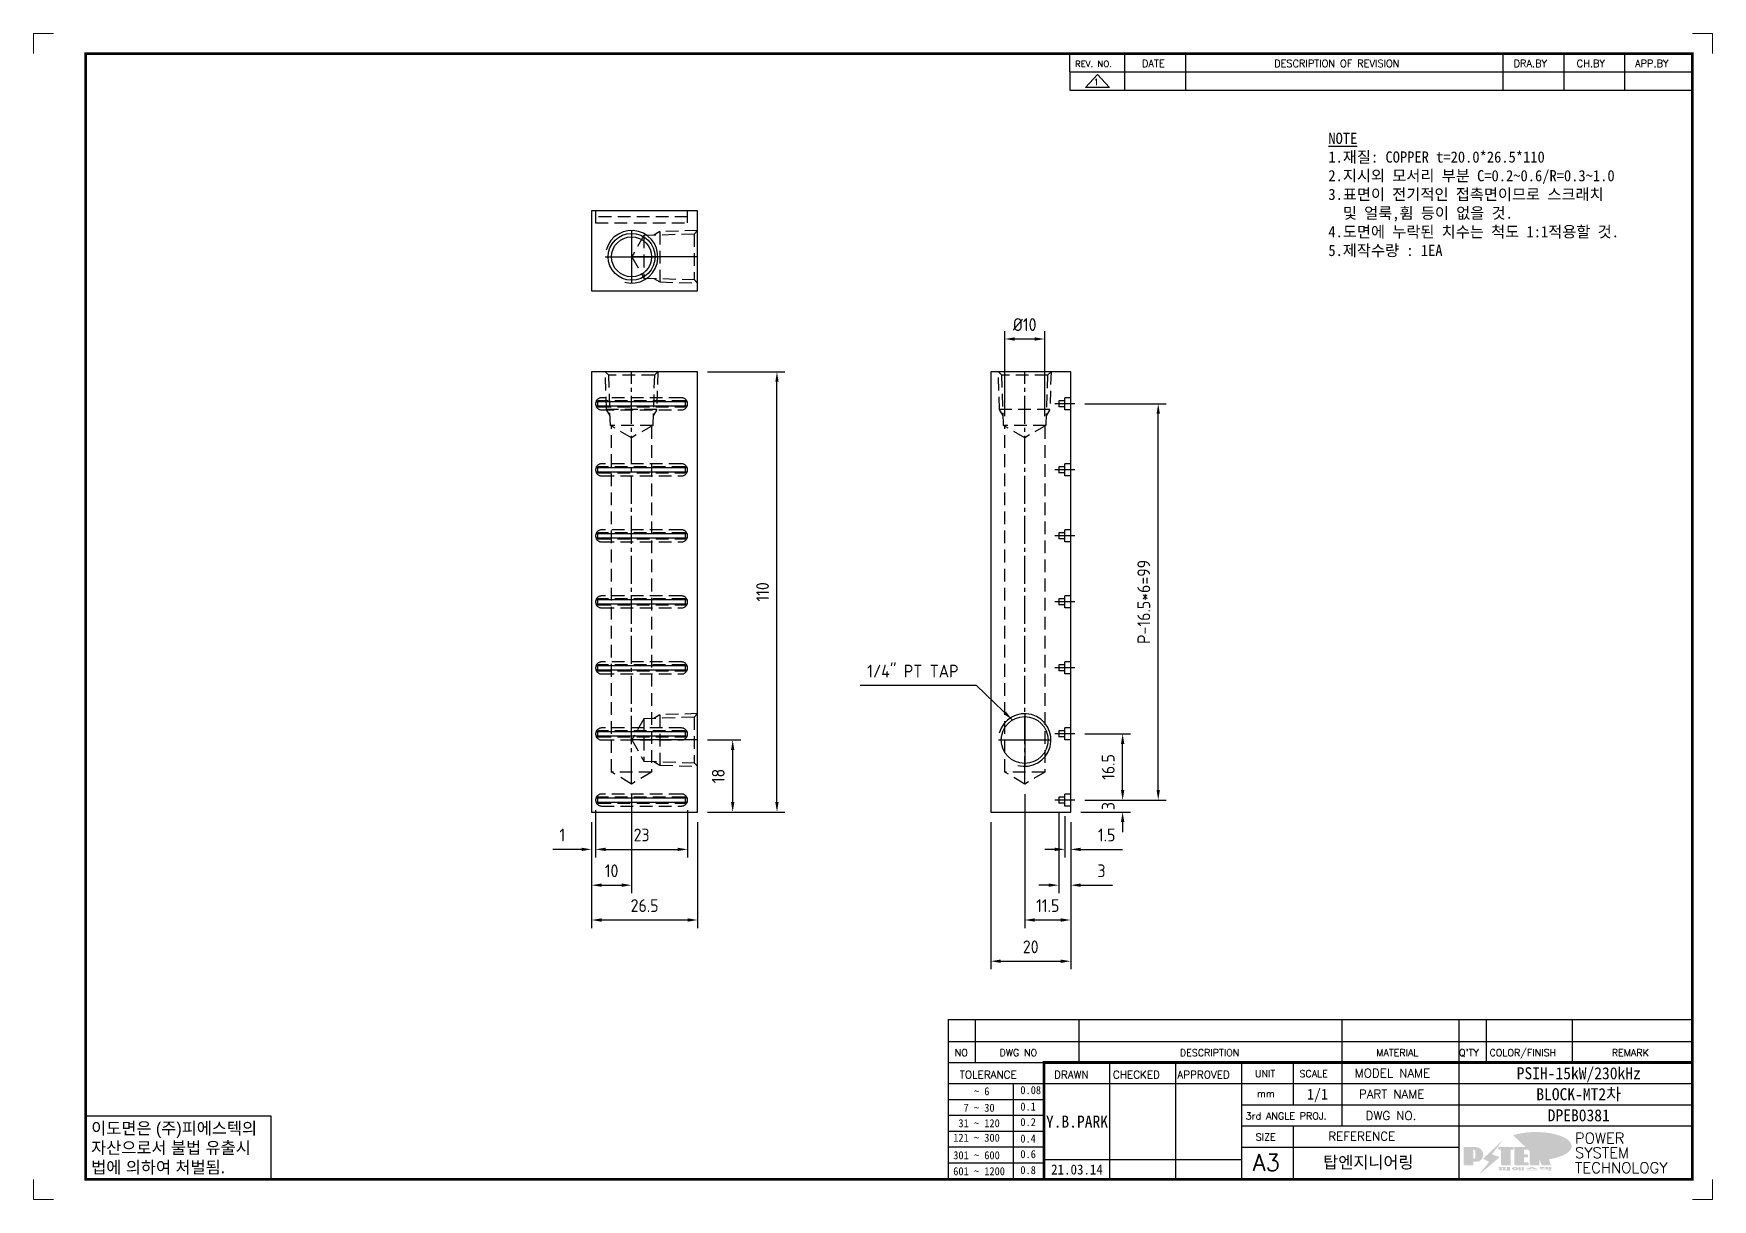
# Model space of a CAD drawing. Header units: millimetres. Extents: x -4251 to 2609, y -1673 to 4048.
# Drawn here: x -1132.1 to -712.6, y -818.5 to -527.2 of the extents above; entities that cross this region are included whole.
import ezdxf
from ezdxf.enums import TextEntityAlignment as Align

# ---------------------------------------------------------------- set-up
doc = ezdxf.new("R2010")
doc.units = ezdxf.units.MM
for name, pattern in [('CENTER', [50.8, 31.75, -6.35, 6.35, -6.35]), ('CENTER1', [10, 7, -1, 1, -1]), ('HIDDEN2', [4.7625, 3.175, -1.5875])]:
    doc.linetypes.add(name, pattern=pattern)
for name, color, linetype in [('______', 7, 'Continuous'), ('CENTER', 1, 'CENTER'), ('FORMAT-1', 7, 'Continuous'), ('line', 3, 'Continuous'), ('THIN', 3, 'Continuous')]:
    doc.layers.add(name, color=color, linetype=linetype)
doc.styles.add('h1', font='')
doc.styles.add('HAN', font='')
doc.styles.add('RC', font='simplex.shx')
doc.styles.add('ROMANT', font='simplex.shx')
doc.styles.add('RT', font='simplex.shx', dxfattribs={"oblique": 15})
doc.styles.get("Standard").update_dxf_attribs({"font": 'ISOCP.SHX', "bigfont": 'WHGTXT.SHX'})
doc.styles.get('h1').set_extended_font_data('New Gulim')
doc.styles.get('HAN').set_extended_font_data('GulimChe')
doc.dimstyles.new('PS-1', dxfattribs={"dimtxt": 3.2, "dimasz": 2.5, "dimexe": 2, "dimexo": 2.5, "dimgap": 2, "dimtad": 1, "dimtoh": 1, "dimrnd": 0.05, "dimzin": 12, "dimdsep": 46, "dimtxsty": 'Standard', "dimcen": 0, "dimclrt": 2, "dimazin": 3, "dimtfac": 1, "dimtofl": 0, "dimtmove": 0, "dimatfit": 3, "dimfxl": 0, "dimtolj": 1, "dimtzin": 0, "dimarcsym": 0})

# ---------------------------------------------------------------- blocks, each defined once
blk = doc.blocks.new('*D402')
at = {"color": 0, "lineweight": -2}
for p, q in [((-991.71, -721.23), (-991.71, -733.06)), ((-992.71, -724.23), (-992.71, -733.06)), ((-995.21, -731.06), (-1002.35, -731.06)), ((-989.21, -731.06), (-986.71, -731.06))]:
    blk.add_line(p, q, dxfattribs=at)
at = {"color": 0}
for points in [[(-995.21, -730.64), (-995.21, -731.48), (-992.71, -731.06)], [(-989.21, -730.64), (-989.21, -731.48), (-991.71, -731.06)]]:
    blk.add_solid(points, dxfattribs=at)
at = {"layer": 'DEFPOINTS', "color": 0}
for p in [(-991.71, -718.73, 0), (-992.71, -721.73, 0), (-991.71, -731.06)]:
    blk.add_point(p, dxfattribs=at)
at = {"color": 2, "insert": (-1000.03, -727.46), "char_height": 3.2, "attachment_point": 5}
blk.add_mtext('\\A1;1', dxfattribs=at)
blk = doc.blocks.new('*D403')
at = {"color": 0, "lineweight": -2}
for p, q in [((-991.71, -721.23), (-991.71, -733.06)), ((-968.71, -721.23), (-968.71, -733.06)), ((-989.21, -731.06), (-971.21, -731.06))]:
    blk.add_line(p, q, dxfattribs=at)
at = {"color": 0}
for points in [[(-989.21, -730.64), (-989.21, -731.48), (-991.71, -731.06)], [(-971.21, -730.64), (-971.21, -731.48), (-968.71, -731.06)]]:
    blk.add_solid(points, dxfattribs=at)
at = {"layer": 'DEFPOINTS', "color": 0}
for p in [(-991.71, -718.73, 0), (-968.71, -718.73, 0), (-968.71, -731.06)]:
    blk.add_point(p, dxfattribs=at)
at = {"color": 2, "insert": (-980.21, -727.46), "char_height": 3.2, "attachment_point": 5}
blk.add_mtext('\\A1;23', dxfattribs=at)
blk = doc.blocks.new('*D404')
at = {"color": 0, "lineweight": -2}
for p, q in [((-982.71, -717.23), (-982.71, -742.01)), ((-992.71, -724.23), (-992.71, -742.01)), ((-990.21, -740.01), (-985.21, -740.01))]:
    blk.add_line(p, q, dxfattribs=at)
at = {"color": 0}
for points in [[(-990.21, -739.59), (-990.21, -740.42), (-992.71, -740.01)], [(-985.21, -739.59), (-985.21, -740.42), (-982.71, -740.01)]]:
    blk.add_solid(points, dxfattribs=at)
at = {"layer": 'DEFPOINTS', "color": 0}
for p in [(-982.71, -714.73, 0), (-992.71, -721.73, 0), (-982.71, -740.01)]:
    blk.add_point(p, dxfattribs=at)
at = {"color": 2, "insert": (-987.71, -736.41), "char_height": 3.2, "attachment_point": 5}
blk.add_mtext('\\A1;10', dxfattribs=at)
blk = doc.blocks.new('*D405')
at = {"color": 0, "lineweight": -2}
for p, q in [((-992.71, -724.23), (-992.71, -750.71)), ((-966.21, -724.23), (-966.21, -750.71)), ((-968.71, -748.71), (-990.21, -748.71))]:
    blk.add_line(p, q, dxfattribs=at)
at = {"color": 0}
for points in [[(-990.21, -748.29), (-990.21, -749.13), (-992.71, -748.71)], [(-968.71, -748.29), (-968.71, -749.13), (-966.21, -748.71)]]:
    blk.add_solid(points, dxfattribs=at)
at = {"layer": 'DEFPOINTS', "color": 0}
for p in [(-992.71, -721.73, 0), (-966.21, -721.73, 0), (-992.71, -748.71)]:
    blk.add_point(p, dxfattribs=at)
at = {"color": 2, "insert": (-979.46, -745.11), "char_height": 3.2, "attachment_point": 5}
blk.add_mtext('\\A1;26.5', dxfattribs=at)
blk = doc.blocks.new('re3')
at = {"color": 180}
for p, q in [((0, 0), (0, -4.55)), ((6.87, -0.64), (3.86, -3.91)), ((9.88, -3.91), (3.86, -3.91)), ((6.87, -0.64), (9.88, -3.91)), ((13.74, -4.55), (13.74, 0)), ((28.97, -4.55), (28.97, 0)), ((108.25, -4.55), (108.25, 0)), ((123.49, -4.55), (123.49, 0)), ((138.64, -4.55), (138.64, 0)), ((0, -4.55), (155.53, -4.55))]:
    blk.add_line(p, q, dxfattribs=at)
at = {"color": 2, "style": 'RC', "oblique": 15}
blk.add_attdef('REV.NO', text='', height=1.56, dxfattribs=at).set_placement((6.59, -2.56), align=Align.MIDDLE_CENTER)
blk.add_attdef('-1', text='', height=1.56, dxfattribs=at).set_placement((9.37, -1.66), align=Align.MIDDLE_LEFT)
at = {"color": 2, "style": 'HAN'}
for tag, p in [('REV.-DATE', (21.36, -2.28)), ('DRA.BY', (115.87, -2.28)), ('CH.BY', (131.07, -2.28)), ('APP.BY', (147.09, -2.28))]:
    blk.add_attdef(tag, text='', height=2.5, dxfattribs=at).set_placement(p, align=Align.MIDDLE_CENTER)
blk.add_attdef('DESCRIPTION-OF-REVISION', text='', height=2.5, dxfattribs=at).set_placement((31.61, -2.28), align=Align.MIDDLE_LEFT)
blk = doc.blocks.new('no3')
at = {"color": 180}
for p, q in [((0, 5.5), (0, 0)), ((0, 5.5), (186, 5.5)), ((6.79, 5.5), (6.79, 0)), ((32.74, 0.11), (32.74, 5.5)), ((98.4, 5.5), (98.4, 0)), ((127.61, 5.5), (127.61, 0)), ((134.43, 5.5), (134.43, 0)), ((155.98, 5.5), (155.98, 0))]:
    blk.add_line(p, q, dxfattribs=at)
at = {"color": 2, "style": 'HAN'}
for tag, p in [('PART-NO', (19.76, 2.75)), ('MATERIAL', (111.38, 2.75)), ("Q'TY", (131.02, 2.75)), ('COLOR/FINISH', (145.2, 2.75)), ('REMARK', (170.76, 2.75))]:
    blk.add_attdef(tag, text='', height=2.9, dxfattribs=at).set_placement(p, align=Align.MIDDLE_CENTER)
blk.add_attdef('DESCRIPTION', text='', height=2.9, dxfattribs=at).set_placement((34.51, 2.75), align=Align.MIDDLE_LEFT)
at = {"color": 2, "style": 'RT', "oblique": 15}
blk.add_attdef('NO', text='', height=1.74, dxfattribs=at).set_placement((3.38, 2.51), align=Align.MIDDLE_CENTER)
blk = doc.blocks.new('t3')
for p, q in [((0, 15.88), (46.25, 15.88)), ((0, 15.88), (0, 0)), ((46.25, 15.88), (46.25, 0)), ((0, 0), (46.25, 0))]:
    blk.add_line(p, q)
at = {"color": 1, "style": 'h1'}
for s, p in [('이도면은 (주)피에스텍의', (1.4, 11.29)), ('자산으로서 불법 유출시', (1.4, 6.41)), ('법에 의하여 처벌됨.', (1.4, 1.52))]:
    blk.add_text(s, height=3, dxfattribs=at).set_placement(p)
blk = doc.blocks.new('new LOGO')
at = {"layer": 'line'}
h = blk.add_hatch(color=1, dxfattribs=at)
h.paths.add_polyline_path([(41.5, 16.4), (54.3, 16.4, 1), (54.3, 82.9), (0, 82.9), (0, -0.1), (41.5, -0.1)])
h.paths.add_polyline_path([(41.5, 27.9), (41.5, 71.9), (43.6, 71.9, -0.414214), (54.6, 60.9), (54.6, 38.9, -0.414214), (43.6, 27.9)], flags=16)
h.paths.add_polyline_path([(214.7, 71.9), (227.5, 71.9), (227.5, 82.9), (159.7, 82.9), (159.7, 71.9), (172.5, 71.9), (172.5, -0.1), (214.7, -0.1)])
h.paths.add_polyline_path([(276, 37.4), (294.8, 37.4), (294.8, 49.1), (276, 49.1), (276, 71.9), (294.8, 71.9), (294.8, 82.9), (234.5, 82.9), (234.5, -0.1), (297, -0.1), (297, 10.9), (276, 10.9)])
h.paths.add_polyline_path([(347.2, 35.2), (359.7, -0.1), (400.5, -0.1), (379.6, 66.8), (399.7, 82.9), (380.6, 82.9), (347.2, 61.6), (347.2, 82.9), (305.5, 82.9), (305.5, -0.1), (347.2, -0.1)])
h = blk.add_hatch(color=250, dxfattribs=at)
h.paths.add_polyline_path([(44.5, 69.4), (46.6, 69.4, -0.129793), (52, 68, 0.221832), (43.6, 71.9), (41.5, 71.9), (41.5, 27.9), (43.6, 27.9, 0.02048), (44.5, 28)], flags=17)
h.paths.add_polyline_path([(44.5, 13.9), (57.3, 13.9, 0.72362), (77.1, 73.9, -0.679777), (54.3, 16.4), (41.5, 16.4), (41.5, -0.1), (3, -0.1), (3, -2.6), (44.5, -2.6)])
h.paths.add_polyline_path([(117.9, 14.2), (71.5, -44.4), (77.1, -39.6), (120.8, 15.6), (92, 28.9), (173.3, 106), (177.5, 111.4), (89.1, 27.6)])
h.paths.add_polyline_path([(162.7, 71.9), (162.7, 69.4), (172.5, 69.4), (172.5, 71.9)], flags=17)
h.paths.add_polyline_path([(217.7, 69.4), (230.5, 69.4), (230.5, 80.4), (227.5, 80.4), (227.5, 71.9), (214.7, 71.9), (214.7, -0.1), (175.5, -0.1), (175.5, -2.6), (217.7, -2.6)])
h.paths.add_polyline_path([(297.8, 46.6), (294.8, 46.6), (294.8, 37.4), (276, 37.4), (276, 10.9), (279, 10.9), (279, 34.9), (297.8, 34.9)])
h.paths.add_polyline_path([(300, 8.4), (297, 8.4), (297, -0.1), (237.5, -0.1), (237.5, -2.6), (300, -2.6)])
h.paths.add_polyline_path([(297.8, 80.4), (294.8, 80.4), (294.8, 71.9), (276, 71.9), (276, 49.1), (279, 49.1), (279, 69.4), (297.8, 69.4)])
h.paths.add_polyline_path([(350.2, 80.4), (347.2, 80.4), (347.2, 61.6), (350.2, 63.5)])
h.paths.add_polyline_path([(350.2, 26.7), (347.2, 35.2), (347.2, -0.1), (308.5, -0.1), (308.5, -2.6), (350.2, -2.6)])
h.paths.add_polyline_path([(402.7, 80.4), (396.5, 80.4), (379.6, 66.8), (400.5, -0.1), (361.8, -0.1), (362.7, -2.6), (403.5, -2.6), (382.6, 64.3)])
blk.add_hatch(color=5, dxfattribs=at).paths.add_polyline_path([(166.3, 35), (131, 49), (180.4, 112.7), (92, 28.9), (120.8, 15.6), (74.4, -43)])
h = blk.add_hatch(color=253, dxfattribs=at)
edge = h.paths.add_edge_path()
edge.add_ellipse((333.9, 86.4), major_axis=(-165.9, 0), ratio=0.39426, start_angle=111.51268, end_angle=334.46902)
edge.add_ellipse((314.1, 81.2), major_axis=(-153.7, 0), ratio=0.40699, start_angle=121.30662, end_angle=327.74369, ccw=False)
edge.add_line((394, 27.8), (394.7, 25.6))
h = blk.add_hatch(color=250, dxfattribs=at)
edge = h.paths.add_edge_path()
edge.add_ellipse((237.8, -17.6), major_axis=(-14.3, 0), ratio=0.526336, start_angle=192.2456, end_angle=269.07481)
edge.add_line((238.1, -10.1), (237.6, -10.1))
edge.add_ellipse((237.8, -17.6), major_axis=(-14.3, 0), ratio=0.526336, start_angle=270.92519, end_angle=449.07481)
edge.add_line((237.6, -25.1), (238.1, -25.1))
edge.add_ellipse((237.8, -17.6), major_axis=(-14.3, 0), ratio=0.526336, start_angle=450.92519, end_angle=527.7544)
edge.add_line((251.7, -19.2), (254.1, -19.2))
edge.add_line((254.1, -19.2), (254.1, -27.1))
edge.add_line((254.1, -27.1), (263.1, -27.1))
edge.add_line((263.1, -27.1), (263.1, -10.1))
edge.add_line((263.1, -10.1), (254.1, -10.1))
edge.add_line((254.1, -10.1), (254.1, -16))
edge.add_line((254.1, -16), (251.7, -16))
h.paths.add_polyline_path([(241, -16.4), (241, -18.7, -1), (234.4, -18.7), (234.4, -16.4, -1)], flags=16)
h.paths.add_polyline_path([(278.2, -10.1), (268.1, -10.1), (268.1, -27.1), (278.2, -27.1)])
h.paths.add_polyline_path([(310.3, -10.1), (310.3, -11.1, -0.157169), (289.3, -17.5), (294, -19.9, 0.128407), (316.3, -15.9, 0.128407), (338.6, -19.9), (343.3, -17.5, -0.157169), (322.2, -11.1), (322.2, -10.1)])
h.paths.add_polyline_path([(342.1, -25.1), (342.1, -22.3), (290.4, -22.3), (290.4, -25.1)])
h.paths.add_polyline_path([(352, -10.1), (352, -16.2, 0.414214), (354, -18.2), (378.7, -18.2), (378.7, -19.6), (390.2, -19.6), (390.2, -10.1), (378.7, -10.1), (378.7, -13.6), (374.7, -13.6), (374.7, -15.1), (378.7, -15.1), (378.7, -16.2), (364.7, -16.2), (364.7, -15.1), (371.2, -15.1), (371.2, -13.6), (364.7, -13.6), (364.7, -12.6), (374.7, -12.6), (374.7, -10.1)])
h.paths.add_polyline_path([(393.8, -10.1), (393.8, -19.6), (405, -19.6), (405, -10.1)])
h.paths.add_polyline_path([(405, -27.1), (405, -20.9), (356.8, -20.9), (356.8, -23), (391.8, -23), (391.8, -27.1)])
h.paths.add_polyline_path([(200.4, -10.1), (200.4, -22.3), (193.2, -22.3), (193.2, -12.6), (196.6, -12.6), (196.6, -10.1), (161, -10.1), (161, -12.6), (164.5, -12.6), (164.5, -22.3), (161, -22.3), (161, -25.1), (200.4, -25.1), (200.4, -27.1), (213.9, -27.1), (213.9, -10.1)])
h.paths.add_polyline_path([(182, -12.6), (175.6, -12.6), (175.6, -22.3), (182, -22.3)], flags=17)
blk = doc.blocks.new('format-3')
at = {"color": 3, "lineweight": 9}
for p, q in [((0, 286.3), (0, 291.3)), ((5, 291.3), (0, 291.3)), ((414.5, 291.3), (419.5, 291.3)), ((419.5, 286.3), (419.5, 291.3)), ((0, 5), (0, 0)), ((419.5, 5), (419.5, 0)), ((5, 0), (0, 0)), ((414.5, 0), (419.5, 0))]:
    blk.add_line(p, q, dxfattribs=at)
at = {"color": 180}
for p, q in [((258.97, 281.75), (258.97, 286.3)), ((272.71, 281.75), (272.71, 286.3)), ((287.94, 281.75), (287.94, 286.3)), ((367.22, 281.75), (367.22, 286.3)), ((382.45, 281.75), (382.45, 286.3)), ((397.61, 281.75), (397.61, 286.3)), ((258.97, 281.75), (414.5, 281.75)), ((228.5, 39.49), (228.5, 5)), ((228.5, 39.49), (414.5, 39.49)), ((235.29, 39.49), (235.29, 34.21)), ((261.24, 34.21), (261.24, 39.49)), ((326.9, 39.49), (326.9, 34.21)), ((356.11, 39.49), (356.11, 34.21)), ((362.93, 39.49), (362.93, 34.21)), ((384.48, 39.49), (384.48, 34.21)), ((228.5, 34.21), (252.48, 34.21)), ((268.96, 5), (268.96, 34.21)), ((285.45, 5), (285.45, 34.21)), ((301.94, 5), (301.94, 34.21)), ((314.72, 34.21), (314.72, 23.65)), ((326.9, 34.21), (326.9, 18.37)), ((356.11, 34.21), (356.11, 5)), ((228.5, 28.93), (252.48, 28.93)), ((244.89, 5.23), (244.89, 28.93)), ((252.48, 28.93), (414.5, 28.93)), ((228.5, 24.98), (252.48, 24.98)), ((228.5, 21.03), (252.48, 21.03)), ((301.94, 23.65), (414.5, 23.65)), ((228.5, 17.08), (252.48, 17.08)), ((301.94, 18.37), (414.5, 18.37)), ((314.72, 18.37), (314.72, 5)), ((228.5, 13.13), (252.48, 13.13)), ((301.94, 13.09), (356.11, 13.09)), ((228.5, 9.18), (252.48, 9.18)), ((252.48, 9.95), (301.94, 9.95))]:
    blk.add_line(p, q, dxfattribs=at)
at = {"const_width": 0.7}
blk.add_lwpolyline([(252.48, 5), (252.48, 34.21), (414.5, 34.21)], dxfattribs=at)
at = {"layer": 'FORMAT-1', "const_width": 0.7}
blk.add_lwpolyline([(13, 5), (13, 286.3), (414.5, 286.3), (414.5, 5)], close=True, dxfattribs=at)
blk.add_blockref('t3', (13, 5))
at = {"xscale": 0.05400000000000027, "yscale": 0.05400000000000027, "zscale": 0.05400000000000027}
blk.add_blockref('new LOGO', (357.35, 8.65), dxfattribs=at)
at = {"color": 2}
for s, height, style, p in [('REV. NO.', 1.56, 'RC', (260.23, 282.95)), ('DATE', 1.788, 'RC', (276.95, 282.94)), ('DESCRIPTION OF REVISION', 1.7875, 'RC', (309.98, 282.94)), ('DRA.BY', 1.788, 'RC', (369.83, 282.94)), ('CH.BY', 1.788, 'RC', (385.59, 282.94)), ('APP.BY', 1.788, 'RC', (400.18, 282.94)), ('COLOR/FINISH', 1.7424, 'RC', (363.8, 35.83)), ('NO', 1.742, 'RC', (230.16, 35.83)), ('DWG NO', 1.742, 'RC', (241.36, 35.83)), ('DESCRIPTION', 1.7424, 'RC', (286.43, 35.83)), ('MATERIAL', 1.742, 'RC', (335.52, 35.83)), ("Q'TY", 1.742, 'RC', (356.17, 35.83)), ('REMARK', 1.742, 'RC', (394.37, 35.83)), (' TOLERANCE', 1.9, 'RC', (230.11, 30.22)), ('DRAWN', 1.9, 'RC', (255, 30.22)), ('CHECKED', 1.9, 'RC', (269.71, 30.22)), ('APPROVED', 1.9, 'RC', (285.8, 30.22)), ('UNIT', 1.742, 'RC', (305.19, 30.55)), ('SCALE', 1.742, 'RC', (316.32, 30.55)), ('MODEL NAME', 2.178, 'RC', (330.12, 30.46)), ('    ~ 6', 2, 'HAN', (229.8, 26.03)), ('0.08', 2, 'HAN', (246.57, 26.31)), ('mm', 1.742, 'RC', (305.67, 25.56)), ('PART NAME', 2.178, 'RC', (331.17, 25.24)), ('  7 ~ 30', 2, 'HAN', (229.8, 21.91)), ('0.1', 2, 'HAN', (246.57, 22.2)), ('3rd ANGLE PROJ.', 1.7424, 'RC', (302.87, 19.97)), ('DWG NO.', 2.178, 'RC', (332.84, 19.85)), (' 31 ~ 120', 2, 'HAN', (229.8, 18.04)), ('0.2', 2, 'HAN', (246.57, 18.32)), ('REFERENCE', 2.178, 'RC', (323.52, 14.69)), ('121 ~ 300', 2, 'HAN', (229.8, 14.42)), ('0.4', 2, 'HAN', (246.57, 14.2)), ('SIZE', 1.742, 'RC', (305.39, 14.71)), ('301 ~ 600', 2, 'HAN', (229.8, 10.04)), ('0.6', 2, 'HAN', (246.57, 10.32)), ('601 ~ 1200', 2, 'HAN', (229.8, 6.05)), ('0.8', 2, 'HAN', (246.57, 6.33))]:
    blk.add_text(s, height=height, dxfattribs=dict(at, style=style)).set_placement(p)
at = {"style": 'ROMANT'}
for s, p in [('SYSTEM', (385.15, 10.31)), ('POWER', (385.15, 13.96)), ('TECHNOLOGY', (385.15, 6.56))]:
    blk.add_text(s, height=2.7, dxfattribs=at).set_placement(p)
at = {"color": 2, "lineweight": 25, "style": 'RC'}
blk.add_text('A3', height=4.182, dxfattribs=at).set_placement((304.61, 7.14))
at = {"style": 'HAN'}
for tag, height, p in [('MODEL-NAME', 3, (386.1, 31.53)), ('SCALE', 2.7, (320.81, 26.29)), ('PART-NAME', 3, (386.1, 26.29)), ('CH-BY', 3, (277.21, 19.44)), ('DWG-NO', 3, (386.1, 21.01)), ('DRA-BY', 3, (260.72, 19.44)), ('APP-BY', 3, (293.7, 19.44)), ('DRA-DATE', 2.5, (260.72, 7.47)), ('CH-DATE', 2.5, (277.21, 7.47)), ('APP-DATE', 2.5, (293.7, 7.47)), ('관련업체', 3, (333.52, 9.26))]:
    blk.add_attdef(tag, text='', height=height, dxfattribs=at).set_placement(p, align=Align.MIDDLE_CENTER)
blk = doc.blocks.new('*D406')
at = {"color": 0, "lineweight": -2}
for p, q in [((-860.01, -716.23), (-860.01, -713.73)), ((-869.48, -718.73), (-858.01, -718.73)), ((-870.48, -721.73), (-858.01, -721.73)), ((-860.01, -724.23), (-860.01, -726.73))]:
    blk.add_line(p, q, dxfattribs=at)
at = {"color": 0}
for points in [[(-860.43, -716.23), (-859.59, -716.23), (-860.01, -718.73)], [(-860.43, -724.23), (-859.59, -724.23), (-860.01, -721.73)]]:
    blk.add_solid(points, dxfattribs=at)
at = {"layer": 'DEFPOINTS', "color": 0}
for p in [(-871.98, -718.73, 0), (-860.01, -718.73), (-872.98, -721.73, 0)]:
    blk.add_point(p, dxfattribs=at)
at = {"color": 2, "insert": (-863.61, -720.23), "char_height": 3.2, "attachment_point": 5, "rotation": 90}
blk.add_mtext('\\A1;3', dxfattribs=at)
blk = doc.blocks.new('*D407')
at = {"color": 0, "lineweight": -2}
for p, q in [((-869.48, -702.23), (-858.01, -702.23)), ((-860.01, -716.23), (-860.01, -704.73)), ((-869.48, -718.73), (-858.01, -718.73))]:
    blk.add_line(p, q, dxfattribs=at)
at = {"color": 0}
for points in [[(-860.43, -704.73), (-859.59, -704.73), (-860.01, -702.23)], [(-860.43, -716.23), (-859.59, -716.23), (-860.01, -718.73)]]:
    blk.add_solid(points, dxfattribs=at)
at = {"layer": 'DEFPOINTS', "color": 0}
for p in [(-871.98, -702.23, 0), (-860.01, -702.23), (-871.98, -718.73, 0)]:
    blk.add_point(p, dxfattribs=at)
at = {"color": 2, "insert": (-863.61, -710.48), "char_height": 3.2, "attachment_point": 5, "rotation": 90}
blk.add_mtext('\\A1;16.5', dxfattribs=at)
blk = doc.blocks.new('*D408')
at = {"color": 0, "lineweight": -2}
for p, q in [((-869.48, -619.73), (-849.12, -619.73)), ((-851.12, -716.23), (-851.12, -622.23)), ((-869.48, -718.73), (-849.12, -718.73))]:
    blk.add_line(p, q, dxfattribs=at)
at = {"color": 0}
for points in [[(-851.53, -622.23), (-850.7, -622.23), (-851.12, -619.73)], [(-851.53, -716.23), (-850.7, -716.23), (-851.12, -718.73)]]:
    blk.add_solid(points, dxfattribs=at)
at = {"layer": 'DEFPOINTS', "color": 0}
for p in [(-871.98, -619.73, 0), (-851.12, -619.73), (-871.98, -718.73, 0)]:
    blk.add_point(p, dxfattribs=at)
at = {"color": 2, "insert": (-854.72, -669.23), "char_height": 3.2, "attachment_point": 5, "rotation": 90}
blk.add_mtext('\\A1;P-16.5*6=99', dxfattribs=at)
blk = doc.blocks.new('*D409')
at = {"color": 0, "lineweight": -2}
for p, q in [((-874.48, -722.73), (-874.48, -733.06)), ((-872.98, -724.23), (-872.98, -733.06)), ((-876.98, -731.06), (-879.48, -731.06)), ((-870.48, -731.06), (-860.01, -731.06))]:
    blk.add_line(p, q, dxfattribs=at)
at = {"color": 0}
for points in [[(-876.98, -730.64), (-876.98, -731.48), (-874.48, -731.06)], [(-870.48, -730.64), (-870.48, -731.48), (-872.98, -731.06)]]:
    blk.add_solid(points, dxfattribs=at)
at = {"layer": 'DEFPOINTS', "color": 0}
for p in [(-874.48, -720.23, 0), (-872.98, -721.73, 0), (-874.48, -731.06)]:
    blk.add_point(p, dxfattribs=at)
at = {"color": 2, "insert": (-864, -727.46), "char_height": 3.2, "attachment_point": 5}
blk.add_mtext('\\A1;1.5', dxfattribs=at)
blk = doc.blocks.new('*D410')
at = {"color": 0, "lineweight": -2}
for p, q in [((-875.98, -721.98), (-875.98, -742.01)), ((-872.98, -724.23), (-872.98, -742.01)), ((-878.48, -740.01), (-880.98, -740.01)), ((-870.48, -740.01), (-862.57, -740.01))]:
    blk.add_line(p, q, dxfattribs=at)
at = {"color": 0}
for points in [[(-878.48, -739.59), (-878.48, -740.42), (-875.98, -740.01)], [(-870.48, -739.59), (-870.48, -740.42), (-872.98, -740.01)]]:
    blk.add_solid(points, dxfattribs=at)
at = {"layer": 'DEFPOINTS', "color": 0}
for p in [(-875.98, -719.48, 0), (-872.98, -721.73, 0), (-872.98, -740.01)]:
    blk.add_point(p, dxfattribs=at)
at = {"color": 2, "insert": (-865.28, -736.41), "char_height": 3.2, "attachment_point": 5}
blk.add_mtext('\\A1;3', dxfattribs=at)
blk = doc.blocks.new('*D411')
at = {"color": 0, "lineweight": -2}
for p, q in [((-884.48, -717.23), (-884.48, -750.71)), ((-872.98, -724.23), (-872.98, -750.71)), ((-875.48, -748.71), (-881.98, -748.71))]:
    blk.add_line(p, q, dxfattribs=at)
at = {"color": 0}
for points in [[(-881.98, -748.29), (-881.98, -749.13), (-884.48, -748.71)], [(-875.48, -748.29), (-875.48, -749.13), (-872.98, -748.71)]]:
    blk.add_solid(points, dxfattribs=at)
at = {"layer": 'DEFPOINTS', "color": 0}
for p in [(-884.48, -714.73, 0), (-872.98, -721.73, 0), (-884.48, -748.71)]:
    blk.add_point(p, dxfattribs=at)
at = {"color": 2, "insert": (-878.73, -745.11), "char_height": 3.2, "attachment_point": 5}
blk.add_mtext('\\A1;11.5', dxfattribs=at)
blk = doc.blocks.new('*D412')
at = {"color": 0, "lineweight": -2}
for p, q in [((-892.98, -724.23), (-892.98, -761.01)), ((-872.98, -724.23), (-872.98, -761.01)), ((-890.48, -759.01), (-875.48, -759.01))]:
    blk.add_line(p, q, dxfattribs=at)
at = {"color": 0}
for points in [[(-890.48, -758.59), (-890.48, -759.43), (-892.98, -759.01)], [(-875.48, -758.59), (-875.48, -759.43), (-872.98, -759.01)]]:
    blk.add_solid(points, dxfattribs=at)
at = {"layer": 'DEFPOINTS', "color": 0}
for p in [(-892.98, -721.73, 0), (-872.98, -721.73, 0), (-872.98, -759.01)]:
    blk.add_point(p, dxfattribs=at)
at = {"color": 2, "insert": (-882.98, -755.41), "char_height": 3.2, "attachment_point": 5}
blk.add_mtext('\\A1;20', dxfattribs=at)
blk = doc.blocks.new('*D413')
at = {"color": 0, "lineweight": -2}
for p, q in [((-963.71, -703.73), (-955.45, -703.73)), ((-957.45, -719.23), (-957.45, -706.23)), ((-963.71, -721.73), (-955.45, -721.73))]:
    blk.add_line(p, q, dxfattribs=at)
at = {"color": 0}
for points in [[(-957.86, -706.23), (-957.03, -706.23), (-957.45, -703.73)], [(-957.86, -719.23), (-957.03, -719.23), (-957.45, -721.73)]]:
    blk.add_solid(points, dxfattribs=at)
at = {"layer": 'DEFPOINTS', "color": 0}
for p in [(-966.21, -703.73), (-957.45, -703.73), (-966.21, -721.73)]:
    blk.add_point(p, dxfattribs=at)
at = {"color": 2, "insert": (-961.05, -712.73), "char_height": 3.2, "attachment_point": 5, "rotation": 90}
blk.add_mtext('\\A1;18', dxfattribs=at)
blk = doc.blocks.new('*D414')
at = {"color": 0, "lineweight": -2}
for p, q in [((-963.71, -611.73), (-944.38, -611.73)), ((-946.38, -719.23), (-946.38, -614.23)), ((-963.71, -721.73), (-944.38, -721.73))]:
    blk.add_line(p, q, dxfattribs=at)
at = {"color": 0}
for points in [[(-946.8, -614.23), (-945.97, -614.23), (-946.38, -611.73)], [(-946.8, -719.23), (-945.97, -719.23), (-946.38, -721.73)]]:
    blk.add_solid(points, dxfattribs=at)
at = {"layer": 'DEFPOINTS', "color": 0}
for p in [(-966.21, -611.73), (-946.38, -611.73), (-966.21, -721.73)]:
    blk.add_point(p, dxfattribs=at)
at = {"color": 2, "insert": (-949.98, -666.73), "char_height": 3.2, "attachment_point": 5, "rotation": 90}
blk.add_mtext('\\A1;110', dxfattribs=at)
blk = doc.blocks.new('*D415')
at = {"color": 0, "lineweight": -2}
for p, q in [((-889.48, -622.82), (-889.48, -601.54)), ((-881.98, -603.54), (-886.98, -603.54)), ((-879.48, -622.82), (-879.48, -601.54))]:
    blk.add_line(p, q, dxfattribs=at)
at = {"color": 0}
for points in [[(-886.98, -603.12), (-886.98, -603.96), (-889.48, -603.54)], [(-881.98, -603.12), (-881.98, -603.96), (-879.48, -603.54)]]:
    blk.add_solid(points, dxfattribs=at)
at = {"layer": 'DEFPOINTS', "color": 0}
for p in [(-889.48, -603.54), (-889.48, -625.32), (-879.48, -625.32)]:
    blk.add_point(p, dxfattribs=at)
at = {"color": 2, "insert": (-884.48, -599.94), "char_height": 3.2, "attachment_point": 5}
blk.add_mtext('\\A1;%%C10', dxfattribs=at)

msp = doc.modelspace()

# ---------------------------------------------------------------- linework, layer by layer
at = {"color": 1, "linetype": 'CENTER1'}
for p, q in [((-982.7124, -714.7347), (-982.7124, -611.7304)), ((-884.4845, -714.7347), (-884.4845, -611.7304)), ((-871.9845, -619.7304), (-876.9845, -619.7304)), ((-871.9845, -636.2304), (-876.9845, -636.2304)), ((-871.9845, -652.7304), (-876.9845, -652.7304)), ((-871.9845, -669.2304), (-876.9845, -669.2304)), ((-871.9845, -685.7304), (-876.9845, -685.7304)), ((-871.9845, -702.2304), (-876.9845, -702.2304)), ((-871.9845, -718.7304), (-876.9845, -718.7304))]:
    msp.add_line(p, q, dxfattribs=at)
at = {"color": 1}
for points in [[(-992.7124, -571.5038), (-992.7124, -591.5038), (-966.2124, -591.5038), (-966.2124, -571.5038)], [(-992.7124, -611.7304), (-992.7124, -721.7304), (-966.2124, -721.7304), (-966.2124, -611.7304)], [(-872.9845, -721.7304), (-872.9845, -611.7304), (-892.9845, -611.7304), (-892.9845, -721.7304)]]:
    msp.add_lwpolyline(points, close=True, dxfattribs=at)
at = {"color": 250}
for points in [[(-991.2124, -620.2304), (-969.2124, -620.2304), (-969.2124, -619.2304), (-991.2124, -619.2304)], [(-991.2124, -636.7304), (-969.2124, -636.7304), (-969.2124, -635.7304), (-991.2124, -635.7304)], [(-991.2124, -653.2304), (-969.2124, -653.2304), (-969.2124, -652.2304), (-991.2124, -652.2304)], [(-991.2124, -669.7304), (-969.2124, -669.7304), (-969.2124, -668.7304), (-991.2124, -668.7304)], [(-991.2124, -686.2304), (-969.2124, -686.2304), (-969.2124, -685.2304), (-991.2124, -685.2304)], [(-991.2124, -702.7304), (-969.2124, -702.7304), (-969.2124, -701.7304), (-991.2124, -701.7304)], [(-991.2124, -719.2304), (-969.2124, -719.2304), (-969.2124, -718.2304), (-991.2124, -718.2304)]]:
    msp.add_lwpolyline(points, close=True, dxfattribs=at)
for centre in [(-982.7124, -583.0038), (-884.4845, -703.7304)]:
    msp.add_circle(centre, 5.8549)
at = {"color": 1}
msp.add_circle((-982.7124, -583.0038), 5, dxfattribs=at)
at = {"layer": '______', "color": 2, "linetype": 'HIDDEN2'}
for p, q in [((-991.7124, -571.5038), (-991.7124, -573.0038)), ((-991.7124, -573.0038), (-991.7124, -574.5038)), ((-968.7124, -573.0038), (-991.7124, -573.0038)), ((-991.7124, -574.5038), (-968.7124, -574.5038)), ((-968.7124, -574.5038), (-968.7124, -571.5038)), ((-979.6228, -577.7005), (-979.6228, -588.3071)), ((-975.6124, -576.719), (-975.6124, -589.2885)), ((-874.4845, -618.9804), (-875.9845, -618.9804)), ((-875.9845, -618.9804), (-875.9845, -620.4804)), ((-874.4845, -620.4804), (-875.9845, -620.4804)), ((-874.4845, -621.2304), (-874.4845, -618.2304)), ((-872.9845, -618.2304), (-874.4845, -618.2304)), ((-976.4277, -621.1304), (-988.9972, -621.1304)), ((-878.1997, -621.1304), (-890.7692, -621.1304)), ((-872.9845, -621.2304), (-874.4845, -621.2304)), ((-977.4091, -625.1408), (-988.0157, -625.1408)), ((-879.1812, -625.1408), (-889.7878, -625.1408)), ((-875.9845, -635.4804), (-875.9845, -636.9804)), ((-874.4845, -635.4804), (-875.9845, -635.4804)), ((-874.4845, -636.9804), (-875.9845, -636.9804)), ((-874.4845, -637.7304), (-874.4845, -634.7304)), ((-872.9845, -634.7304), (-874.4845, -634.7304)), ((-872.9845, -637.7304), (-874.4845, -637.7304)), ((-874.4845, -651.9804), (-875.9845, -651.9804)), ((-875.9845, -651.9804), (-875.9845, -653.4804)), ((-874.4845, -653.4804), (-875.9845, -653.4804)), ((-874.4845, -654.2304), (-874.4845, -651.2304)), ((-872.9845, -651.2304), (-874.4845, -651.2304)), ((-872.9845, -654.2304), (-874.4845, -654.2304)), ((-875.9845, -668.4804), (-875.9845, -669.9804)), ((-874.4845, -668.4804), (-875.9845, -668.4804)), ((-874.4845, -669.9804), (-875.9845, -669.9804)), ((-874.4845, -670.7304), (-874.4845, -667.7304)), ((-872.9845, -667.7304), (-874.4845, -667.7304)), ((-872.9845, -670.7304), (-874.4845, -670.7304)), ((-875.9845, -684.9804), (-875.9845, -686.4804)), ((-874.4845, -684.9804), (-875.9845, -684.9804)), ((-874.4845, -686.4804), (-875.9845, -686.4804)), ((-874.4845, -687.2304), (-874.4845, -684.2304)), ((-872.9845, -684.2304), (-874.4845, -684.2304)), ((-872.9845, -687.2304), (-874.4845, -687.2304)), ((-979.6228, -698.4271), (-979.6228, -709.0337)), ((-975.6124, -697.4456), (-975.6124, -710.0151)), ((-875.9845, -701.4804), (-875.9845, -702.9804)), ((-874.4845, -701.4804), (-875.9845, -701.4804)), ((-874.4845, -702.9804), (-875.9845, -702.9804)), ((-874.4845, -703.7304), (-874.4845, -700.7304)), ((-872.9845, -700.7304), (-874.4845, -700.7304)), ((-872.9845, -703.7304), (-874.4845, -703.7304)), ((-977.7124, -711.7304), (-987.7124, -711.7304)), ((-879.4845, -711.7304), (-889.4845, -711.7304)), ((-874.4845, -720.2304), (-874.4845, -717.2304)), ((-872.9845, -717.2304), (-874.4845, -717.2304)), ((-875.9845, -717.9804), (-875.9845, -719.4804)), ((-874.4845, -717.9804), (-875.9845, -717.9804)), ((-874.4845, -719.4804), (-875.9845, -719.4804)), ((-872.9845, -720.2304), (-874.4845, -720.2304))]:
    msp.add_line(p, q, dxfattribs=at)
for points in [[(-967.096, -577.3089), (-979.6228, -577.7005), (-982.6847, -583.0038), (-979.6228, -588.3071), (-967.096, -588.6987)], [(-966.2124, -576.4253), (-975.6124, -576.719), (-977.1799, -577.6241)], [(-966.2124, -576.4253), (-967.096, -577.3089), (-967.096, -588.6987), (-966.2124, -589.5823)], [(-977.1799, -588.3834), (-975.6124, -589.2885), (-966.2124, -589.5823)], [(-988.0921, -622.6978), (-988.9972, -621.1304), (-989.2909, -611.7304)], [(-976.1339, -611.7304), (-977.0175, -612.614), (-988.4073, -612.614), (-989.2909, -611.7304)], [(-976.1339, -611.7304), (-976.4277, -621.1304), (-977.3328, -622.6978)], [(-889.8641, -622.6978), (-890.7692, -621.1304), (-891.063, -611.7304)], [(-877.906, -611.7304), (-878.7896, -612.614), (-890.1794, -612.614), (-891.063, -611.7304)], [(-877.906, -611.7304), (-878.1997, -621.1304), (-879.1048, -622.6978)], [(-977.0175, -612.614), (-977.4091, -625.1408), (-982.7124, -628.2026), (-988.0157, -625.1408), (-988.4073, -612.614)], [(-878.7896, -612.614), (-879.1812, -625.1408), (-884.4845, -628.2026), (-889.7878, -625.1408), (-890.1794, -612.614)], [(-977.7124, -625.3159), (-977.7124, -711.7304), (-982.7124, -714.7347), (-987.7124, -711.7304), (-987.7124, -625.3159)], [(-879.4845, -625.3159), (-879.4845, -711.7304), (-884.4845, -714.7347), (-889.4845, -711.7304), (-889.4845, -625.3159)], [(-967.096, -698.0355), (-979.6228, -698.4271), (-982.6847, -703.7304), (-979.6228, -709.0337), (-967.096, -709.4252)], [(-966.2124, -697.1519), (-975.6124, -697.4456), (-977.1799, -698.3507)], [(-966.2124, -697.1519), (-967.096, -698.0355), (-967.096, -709.4252), (-966.2124, -710.3089)], [(-977.1799, -709.11), (-975.6124, -710.0151), (-966.2124, -710.3089)]]:
    msp.add_lwpolyline(points, dxfattribs=at)
for points in [[(-970.2124, -618.2304), (-990.2124, -618.2304, 0.41421356), (-991.7124, -619.7304, 0.41421356), (-990.2124, -621.2304), (-970.2124, -621.2304, 0.41421356), (-968.7124, -619.7304, 0.41421356)], [(-991.7124, -619.7304, 0.41421356), (-990.9624, -620.4804), (-969.4624, -620.4804, 0.41421356), (-968.7124, -619.7304, 0.41421356), (-969.4624, -618.9804), (-990.9624, -618.9804, 0.41421356)], [(-970.2124, -634.7304), (-990.2124, -634.7304, 0.41421356), (-991.7124, -636.2304, 0.41421356), (-990.2124, -637.7304), (-970.2124, -637.7304, 0.41421356), (-968.7124, -636.2304, 0.41421356)], [(-991.7124, -636.2304, 0.41421356), (-990.9624, -636.9804), (-969.4624, -636.9804, 0.41421356), (-968.7124, -636.2304, 0.41421356), (-969.4624, -635.4804), (-990.9624, -635.4804, 0.41421356)], [(-970.2124, -651.2304), (-990.2124, -651.2304, 0.41421356), (-991.7124, -652.7304, 0.41421356), (-990.2124, -654.2304), (-970.2124, -654.2304, 0.41421356), (-968.7124, -652.7304, 0.41421356)], [(-991.7124, -652.7304, 0.41421356), (-990.9624, -653.4804), (-969.4624, -653.4804, 0.41421356), (-968.7124, -652.7304, 0.41421356), (-969.4624, -651.9804), (-990.9624, -651.9804, 0.41421356)], [(-970.2124, -667.7304), (-990.2124, -667.7304, 0.41421356), (-991.7124, -669.2304, 0.41421356), (-990.2124, -670.7304), (-970.2124, -670.7304, 0.41421356), (-968.7124, -669.2304, 0.41421356)], [(-991.7124, -669.2304, 0.41421356), (-990.9624, -669.9804), (-969.4624, -669.9804, 0.41421356), (-968.7124, -669.2304, 0.41421356), (-969.4624, -668.4804), (-990.9624, -668.4804, 0.41421356)], [(-970.2124, -684.2304), (-990.2124, -684.2304, 0.41421356), (-991.7124, -685.7304, 0.41421356), (-990.2124, -687.2304), (-970.2124, -687.2304, 0.41421356), (-968.7124, -685.7304, 0.41421356)], [(-991.7124, -685.7304, 0.41421356), (-990.9624, -686.4804), (-969.4624, -686.4804, 0.41421356), (-968.7124, -685.7304, 0.41421356), (-969.4624, -684.9804), (-990.9624, -684.9804, 0.41421356)], [(-970.2124, -700.7304), (-990.2124, -700.7304, 0.41421356), (-991.7124, -702.2304, 0.41421356), (-990.2124, -703.7304), (-970.2124, -703.7304, 0.41421356), (-968.7124, -702.2304, 0.41421356)], [(-991.7124, -702.2304, 0.41421356), (-990.9624, -702.9804), (-969.4624, -702.9804, 0.41421356), (-968.7124, -702.2304, 0.41421356), (-969.4624, -701.4804), (-990.9624, -701.4804, 0.41421356)], [(-970.2124, -717.2304), (-990.2124, -717.2304, 0.41421356), (-991.7124, -718.7304, 0.41421356), (-990.2124, -720.2304), (-970.2124, -720.2304, 0.41421356), (-968.7124, -718.7304, 0.41421356)], [(-991.7124, -718.7304, 0.41421356), (-990.9624, -719.4804), (-969.4624, -719.4804, 0.41421356), (-968.7124, -718.7304, 0.41421356), (-969.4624, -717.9804), (-990.9624, -717.9804, 0.41421356)]]:
    msp.add_lwpolyline(points, format="xyb", close=True, dxfattribs=at)
at = {"layer": 'CENTER'}
for p, q in [((-982.7124, -576.4253), (-982.7124, -589.5823)), ((-989.2909, -583.0038), (-976.1339, -583.0038)), ((-966.2124, -583.0038), (-982.6847, -583.0038)), ((-884.4845, -697.1519), (-884.4845, -710.3089)), ((-966.2124, -703.7304), (-982.6847, -703.7304)), ((-891.063, -703.7304), (-877.906, -703.7304))]:
    msp.add_line(p, q, dxfattribs=at)
at = {"layer": 'THIN'}
for centre in [(-982.7124, -583.0038), (-884.4845, -703.7304)]:
    msp.add_arc(centre, 6.5785, 255, 165, dxfattribs=at)

# ---------------------------------------------------------------- block references
ref = msp.add_blockref('format-3', (-1132.1373, -818.5248, 0))
ref.add_attrib('DRA-DATE', '21.03.14', dxfattribs={"height": 2.5, "style": 'HAN'}).set_placement((-871.4173, -811.0498, 0), align=Align.MIDDLE_CENTER)
ref.add_attrib('DRA-BY', 'Y.B.PARK', dxfattribs={"height": 3, "style": 'HAN'}).set_placement((-871.4173, -799.0826, 0), align=Align.MIDDLE_CENTER)
ref.add_attrib('MODEL-NAME', 'PSIH-15kW/230kHz', dxfattribs={"lineweight": 35, "height": 3, "style": 'HAN'}).set_placement((-746.0419, -786.9997, 0), align=Align.MIDDLE_CENTER)
ref.add_attrib('PART-NAME', 'BLOCK-MT2차', dxfattribs={"lineweight": 35, "height": 3, "style": 'HAN'}).set_placement((-746.0419, -792.2305, 0), align=Align.MIDDLE_CENTER)
ref.add_attrib('PART-NO', 'DPEB0381', dxfattribs={"lineweight": 35, "height": 3, "style": 'HAN'}).set_placement((-746.0419, -797.5105, 0), align=Align.MIDDLE_CENTER)
ref.add_attrib('SCALE', '1/1', dxfattribs={"height": 2.7, "style": 'HAN'}).set_placement((-811.3293, -792.2305, 0), align=Align.MIDDLE_CENTER)
ref.add_attrib('관련업체', '탑엔지니어링', dxfattribs={"height": 3, "style": 'HAN'}).set_placement((-798.614, -809.2621, 0), align=Align.MIDDLE_CENTER)
ref = msp.add_blockref('re3', (-873.1715, -536.7748, 0))
ref.add_attrib('REV.NO', '1', dxfattribs={"color": 2, "height": 1.56, "style": 'RC'}).set_placement((-866.5831, -539.3321, 0), align=Align.MIDDLE_CENTER)
msp.add_blockref('no3', (-903.6373, -779.0305, 0))

# ---------------------------------------------------------------- texts
at = {"color": 2, "insert": (-808.6068, -551.9966, -0.0001), "char_height": 2.800095, "attachment_point": 1, "style": 'HAN'}
msp.add_mtext_dynamic_manual_height_columns('{\\LNOTE\\P}1.재질: COPPER t=20.0*26.5*110\\P2.지시외 모서리 부분 C=0.2~0.6/R=0.3~1.0\\P3.표면이 전기적인 접촉면이므로 스크래치\\P  및 얼룩,휨 등이 없을 것.\\P4.도면에 누락된 치수는 척도 1:1적용할 것.\\P{\\C1;5.제작수량 : 1EA}', width=794.617376, gutter_width=769.2954, heights=[449.7266], dxfattribs=at)
at = {"color": 2, "insert": (-901.004, -688.126, 0), "char_height": 3.2, "attachment_point": 9}
msp.add_mtext('\\A1;1/4" PT TAP', dxfattribs=at)

# ---------------------------------------------------------------- dimensions: what is measured, and where the dimension line sits
for base, p1, p2, angle, text, picture, middle in [((-889.4845, -603.5397), (-879.4845, -625.3159), (-889.4845, -625.3159), 180, '%%C<>', '*D415', (-884.4845, -599.9397)), ((-851.1177, -619.7304, 0), (-871.9845, -718.7304), (-871.9845, -619.7304), 90, 'P-16.5*6=<>', '*D408', (-854.7177, -669.2304, 0))]:
    dim = msp.add_linear_dim(base=base, p1=p1, p2=p2, angle=angle, text=text, dimstyle='PS-1')
    dim.commit()
    dim.dimension.update_dxf_attribs({"geometry": picture, "text_midpoint": middle})
for base, p1, p2, angle, picture, middle in [((-946.3833, -611.7304), (-966.2124, -721.7304), (-966.2124, -611.7304), 90, '*D414', (-949.9833, -666.7304)), ((-957.4466, -703.7304), (-966.2124, -721.7304), (-966.2124, -703.7304), 90, '*D413', (-961.0466, -712.7304)), ((-860.0095, -702.2304, 0), (-871.9845, -718.7304), (-871.9845, -702.2304), 90, '*D407', (-863.6095, -710.4804, 0)), ((-982.7124, -740.0078, 0), (-992.7124, -721.7304), (-982.7124, -714.7347), 0, '*D404', (-987.7124, -736.4078, 0)), ((-884.4845, -748.7106, 0), (-872.9845, -721.7304), (-884.4845, -714.7347), 0, '*D411', (-878.7345, -745.1106, 0)), ((-872.9845, -740.0078, 0), (-875.9845, -719.4804), (-872.9845, -721.7304), 0, '*D410', (-865.2782, -736.4078, 0)), ((-992.7124, -748.7106, 0), (-966.2124, -721.7304), (-992.7124, -721.7304), 0, '*D405', (-979.4624, -745.1103, 0)), ((-872.9845, -759.0088, 0), (-892.9845, -721.7304), (-872.9845, -721.7304), 0, '*D412', (-882.9845, -755.4085, 0))]:
    dim = msp.add_linear_dim(base=base, p1=p1, p2=p2, angle=angle, dimstyle='PS-1')
    dim.commit()
    dim.dimension.update_dxf_attribs({"geometry": picture, "text_midpoint": middle})
for base, p1, p2, angle, picture, middle in [((-860.0095, -718.7304, 0), (-872.9845, -721.7304), (-871.9845, -718.7304), 90, '*D406', (-860.0095, -720.2304, 0)), ((-991.7124, -731.0587, 0), (-992.7124, -721.7304), (-991.7124, -718.7304), 0, '*D402', (-1000.0324, -731.0587, 0)), ((-874.4845, -731.0587, 0), (-872.9845, -721.7304), (-874.4845, -720.2304), 0, '*D409', (-863.9982, -731.0587, 0))]:
    dim = msp.add_linear_dim(base=base, p1=p1, p2=p2, angle=angle, dimstyle='PS-1')
    dim.commit()
    dim.dimension.update_dxf_attribs({"geometry": picture, "text_midpoint": middle, "dimtype": 160})
dim = msp.add_linear_dim(base=(-968.7124, -731.0587, 0), p1=(-991.7124, -718.7304), p2=(-968.7124, -718.7304), angle=0, dimstyle='PS-1', override={"dimtmove": 1})
dim.commit()
dim.dimension.update_dxf_attribs({"geometry": '*D403', "text_midpoint": (-980.2124, -727.4584, 0)})

# ---------------------------------------------------------------- leaders
at = {"annotation_type": 0, "has_hookline": 1, "hookline_direction": 1, "text_width": 24.6133}
msp.add_leader([(-887.6375, -698.6601, 0), (-896.504, -690.126, 0), (-899.004, -690.126, 0)], dimstyle='PS-1', override={"dimgap": 2, "dimtad": 1}, dxfattribs=at)

doc.saveas('drawing.dxf')
